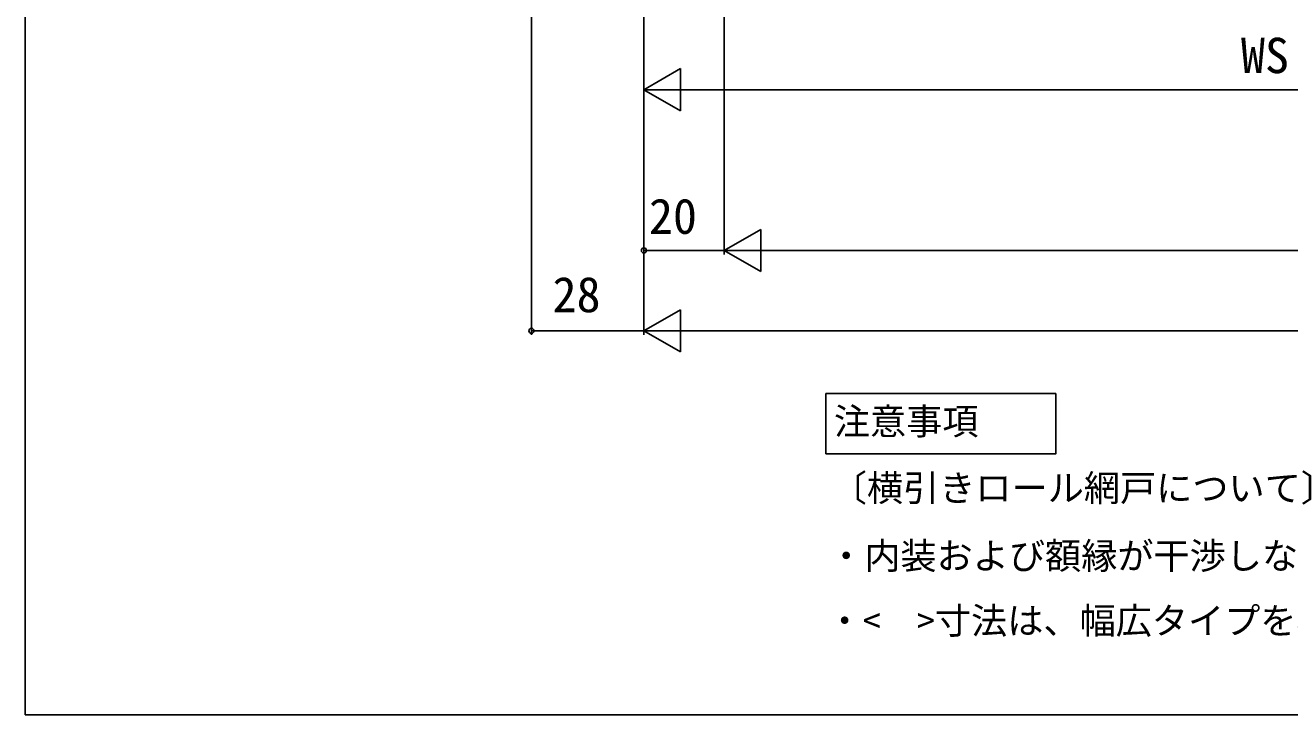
# Model space of a CAD drawing. Units: millimetres, scale not verified. Extents: x -525 to 525, y -783 to 778.
# Drawn here: x -525 to -210.2, y -782.7 to -611.1 of the extents above; entities that cross this region are included whole.
import ezdxf
from ezdxf.enums import TextEntityAlignment as Align

# ---------------------------------------------------------------- set-up
doc = ezdxf.new("R2010")
doc.units = ezdxf.units.MM
doc.header["$LTSCALE"] = 4
for name, color, linetype in [('0-1_USER1', 3, 'Continuous'), ('0-7_YKK_D', 6, 'Continuous'), ('0-8_YKK_ZWAK', 7, 'Continuous')]:
    doc.layers.add(name, color=color, linetype=linetype)
doc.styles.add('ＭＳ ゴシック', font='')
doc.styles.get('ＭＳ ゴシック').set_extended_font_data('MS Gothic')

msp = doc.modelspace()

# ---------------------------------------------------------------- linework, layer by layer
at = {"layer": '0-1_USER1'}
msp.add_lwpolyline([(-325.718, -717.787), (-325.718, -702.787), (-268.478, -702.787), (-268.478, -717.787), (-324.718, -717.787)], close=True, dxfattribs=at)
at = {"layer": '0-7_YKK_D'}
for p, q in [((-399, -398.668), (-399, -688.167)), ((-351, -449.168), (-351, -668.167)), ((-351, -449.168), (-351, -668.167)), ((-371, -463.691), (-371, -688.167)), ((-371, -463.691), (-371, -628.167)), ((-371, -463.691), (-371, -668.167)), ((-371, -463.691), (-371, -688.167)), ((-371, -627.167), (-361.906, -621.917)), ((-361.906, -632.417), (-361.906, -621.917)), ((-371, -627.167), (-361.906, -632.417)), ((-371, -627.167), (-352.813, -627.167)), ((-61.5, -627.167), (-360.5, -627.167)), ((-351, -667.167), (-341.907, -661.917)), ((-341.907, -672.417), (-341.907, -661.917)), ((-371, -667.167), (-351, -667.167)), ((-351, -667.167), (-341.907, -672.417)), ((-351, -667.167), (-332.814, -667.167)), ((-340.5, -667.167), (340.5, -667.167)), ((-371, -687.167), (-361.906, -681.917)), ((-361.906, -692.417), (-361.906, -681.917)), ((-371, -687.167), (-399, -687.167)), ((-371, -687.167), (-361.906, -692.417)), ((-371, -687.167), (-352.813, -687.167)), ((-360.5, -687.167), (360.5, -687.167))]:
    msp.add_line(p, q, dxfattribs=at)
for centre in [(-371, -667.167), (-399, -687.167)]:
    msp.add_circle(centre, 0.637, dxfattribs=at)
at = {"layer": '0-8_YKK_ZWAK'}
msp.add_line((-525, 747.3), (-525, -782.7), dxfattribs=at)
msp.add_lwpolyline([(-525, -782.7), (525, -782.7), (525, 747.3)], dxfattribs=at)

# ---------------------------------------------------------------- texts
at = {"layer": '0-1_USER1', "style": 'ＭＳ ゴシック'}
for s, p in [('注意事項', (-323.716, -714.965)), ('〔横引きロール網戸について〕', (-324.483, -731.551)), ('・内装および額縁が干渉しないように納まり寸法をご参照ください。', (-325.148, -748.443)), ('・<\u3000>寸法は、幅広タイプを表す。(800<WS)', (-325.537, -764.577))]:
    msp.add_text(s, height=6.598, dxfattribs=at).set_placement(p, align=Align.BOTTOM_LEFT)
at = {"layer": '0-7_YKK_D', "style": 'ＭＳ ゴシック'}
for s, p in [('WS', (-222.386, -625.667)), ('20', (-369.764, -665.667)), ('28', (-393.761, -685.167))]:
    msp.add_text(s, height=8.798, dxfattribs=at).set_placement(p, align=Align.BOTTOM_LEFT)

doc.saveas('drawing.dxf')
